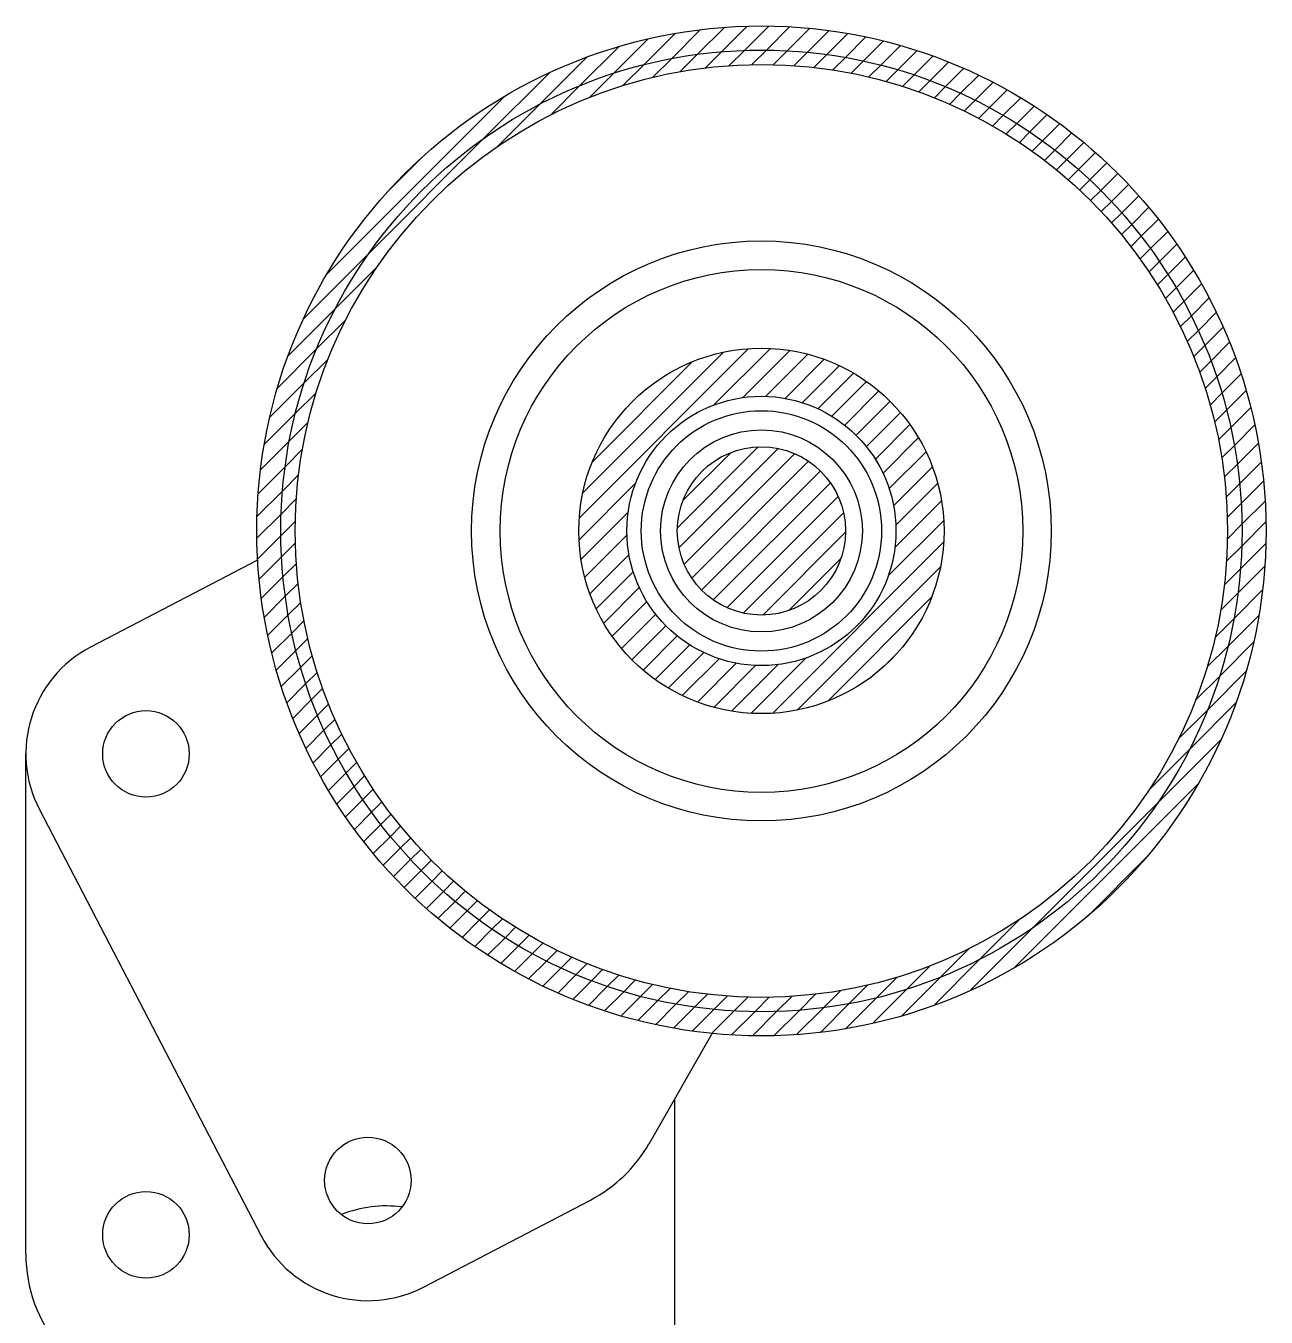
# Model space of a CAD drawing. Header units: millimetres. Extents: x -816 to 2660, y 734 to 4049.
# Drawn here: x 2367.4 to 2625.5, y 2422.2 to 2690.7 of the extents above; entities that cross this region are included whole.
import ezdxf

# ---------------------------------------------------------------- set-up
doc = ezdxf.new("R2010")
doc.units = ezdxf.units.MM
pattern_1 = [(45, (-1e-13, 16.0072), (-2.245064, 2.245064), [])]

msp = doc.modelspace()

# ---------------------------------------------------------------- hatches: boundary and pattern name
at = {"linetype": 'Continuous', "lineweight": 18}
h = msp.add_hatch(dxfattribs=at)
h.set_pattern_fill('ANSI31', style=0)
h.set_pattern_definition(pattern_1)
edge = h.paths.add_edge_path(flags=0)
edge.add_arc((2520.48, 2585.7), 105, 0, 360)
edge = h.paths.add_edge_path(flags=0)
edge.add_arc((2520.48, 2585.7), 100, 0, 360)
h = msp.add_hatch(dxfattribs=at)
h.set_pattern_fill('ANSI31', style=0)
h.set_pattern_definition(pattern_1)
edge = h.paths.add_edge_path(flags=0)
edge.add_arc((2520.48, 2585.7), 100, 0, 360)
edge = h.paths.add_edge_path(flags=0)
edge.add_arc((2520.48, 2585.7), 97, 0, 360)
h = msp.add_hatch(dxfattribs=at)
h.set_pattern_fill('ANSI31', style=0)
h.set_pattern_definition(pattern_1)
edge = h.paths.add_edge_path(flags=0)
edge.add_arc((2520.48, 2585.7), 38, 0, 360)
edge = h.paths.add_edge_path(flags=0)
edge.add_arc((2520.48, 2585.7), 28, 0, 360)
h = msp.add_hatch(dxfattribs=at)
h.set_pattern_fill('ANSI31', style=0)
h.set_pattern_definition(pattern_1)
edge = h.paths.add_edge_path(flags=0)
edge.add_arc((2520.48, 2585.7), 17.5, 0, 360)

# ---------------------------------------------------------------- linework, layer by layer
at = {"color": 7, "linetype": 'Continuous', "lineweight": 25}
for p, q in [((2415.65, 2579.61), (2380.88, 2561.51)), ((2367.42, 2435.33), (2367.42, 2539.33)), ((2370.24, 2527.79), (2416.42, 2439.09)), ((2497.09, 2458.27), (2510.22, 2481.21)), ((2502.42, 2467.58), (2502.42, 2405.33)), ((2450.14, 2428.46), (2484.9, 2446.56))]:
    msp.add_line(p, q, dxfattribs=at)
for centre, radius in [((2520.48, 2585.7), 105), ((2520.48, 2585.7), 100), ((2520.48, 2585.7), 97), ((2520.48, 2585.7), 60.31), ((2520.48, 2585.7), 54.37), ((2520.48, 2585.7), 38), ((2520.48, 2585.7), 28), ((2520.48, 2585.7), 25), ((2520.48, 2585.7), 21), ((2520.48, 2585.7), 17.5), ((2392.42, 2539.33), 9), ((2438.6, 2450.63), 9), ((2392.42, 2439.33), 9)]:
    msp.add_circle(centre, radius, dxfattribs=at)
for centre, radius, start, end in [((2392.42, 2539.33), 25, 117.5, 207.5), ((2471.05, 2473.17), 30, 297.5, 330.2178), ((2442.42, 2420.33), 25, 82.4461, 111.9446), ((2438.6, 2450.63), 25, 207.5, 297.5), ((2397.42, 2435.33), 30, 180, 220.2647)]:
    msp.add_arc(centre, radius, start, end, dxfattribs=at)

doc.saveas('drawing.dxf')
